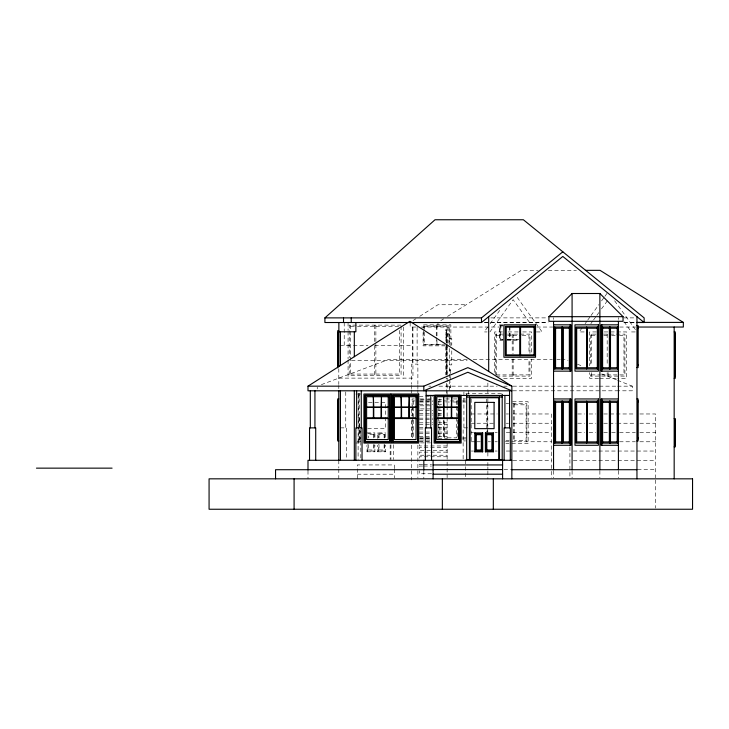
<?xml version="1.0" encoding="UTF-8"?>
<svg xmlns="http://www.w3.org/2000/svg" width="729" height="729" viewBox="0 0 729 729"><rect width="100%" height="100%" fill="white"/><g stroke="black" fill="none" stroke-linecap="round" stroke-linejoin="round"><path stroke-width="0.55" stroke-dasharray="3.65 2.73" d="M373.494 437.983L373.494 434.703L374.906 432.889L374.906 438.457M368.4 444.535L368.4 449.993L366.988 451.807L366.988 445.137M384.119 437.983L384.119 434.703L385.523 432.889L385.523 438.457M379.016 444.535L379.016 449.993L377.613 451.807L377.613 445.137M487.737 327.039L484.202 331.941L487.054 331.941M490.125 323.731L500.823 308.896M489.915 331.941L513.161 299.71L530.43 323.658M582.134 327.859L579.181 331.941L584.895 331.941M585.105 323.731L587.082 320.997M587.738 320.077L590.608 316.104M591.028 315.52L598.928 304.567M601.562 300.913L604.25 297.195M604.851 296.357L607.485 292.703M590.873 323.658L592.868 320.897M593.534 319.976L596.185 316.286M596.851 315.365L598.846 312.604M601.498 308.923L607.476 300.63M449.456 370.943L450.613 369.895L449.456 369.129M449.456 388.047L450.613 387.272L450.613 381.841M413.033 320.578L415.913 318.755M419.749 316.322L437.965 304.749L466.214 304.749M440.79 320.642L443.706 318.819M447.533 316.422L521.271 270.341L538.148 270.341M321.361 384.639L388.384 359.579L467.526 359.579M357.028 441.801L360.5 441.51L359.725 441.51M355.87 443.059L360.5 442.676L360.5 429.099M548.272 270.341L576.402 270.341M490.772 317.88L547.579 317.88M623.696 317.88L635.05 317.88M484.302 322.409L548.153 322.409M624.27 322.409L635.624 322.409M484.575 322.519L547.579 322.519M623.696 322.519L635.05 322.519M502.828 324.861L499.529 324.861L499.529 340.388L502.828 340.388M401.068 325.125L349.227 325.125L349.227 357.593M503.292 325.59L499.966 325.59L499.966 339.659L503.292 339.659M500.504 326L502.737 326M424.387 326.392L436.261 326.392M436.981 326.392L448.854 326.392L448.854 343.195M350.676 326.574L356.335 326.574M357.465 326.574L374.424 326.574M375.872 326.574L399.62 326.574M415.721 327.039L410.163 327.039L410.163 322.409M421.28 327.039L502.755 327.039M536.799 327.039L552.71 327.039M619.677 327.039L635.624 327.039M447.132 329.745L445.592 329.745L445.592 330.519L447.132 330.519M447.132 331.941L445.975 331.941L445.975 342.12M502.491 331.941L494.626 331.941L494.626 372.628M508.104 331.941L518.219 331.941M522.711 331.941L531.696 331.941L531.696 353.419M536.407 331.941L542.121 331.941L516.405 296.293M596.349 331.941L589.606 331.941L589.606 365.849M604.213 331.941L626.676 331.941L626.676 378.278L617.691 378.278M635.196 331.941L631.387 331.941L624.079 321.817M446.367 333.217L447.132 333.217M447.132 333.991L449.456 333.991L449.456 344.097M445.975 334.119L447.132 334.119L447.041 343.195M503.238 334.119L495.401 334.119L495.401 376.109M507.557 334.119L529.956 334.119L529.956 353.41M595.976 334.119L590.381 334.119L590.381 365.894M603.667 334.119L624.935 334.119L624.935 376.109L590.381 376.109L590.381 372.701M446.075 335.322L447.041 335.322M496.367 335.322L503.147 335.322M507.676 335.322L512.195 335.322M513.161 335.322L521.071 335.322M522.21 335.322L528.99 335.322L528.99 353.419M591.347 335.322L595.866 335.322M603.785 335.322L607.175 335.322M611.531 335.322L618.32 335.322M619.45 335.322L623.969 335.322L623.969 374.897L608.141 374.897M449.456 338.621L451.77 338.621L451.77 345.191M500.504 339.258L502.737 339.258M507.184 339.258L509.416 339.258M509.954 339.258L518.857 339.258M507.174 339.659L519.403 339.659M507.211 340.388L520.378 340.388M424.387 344.316L436.261 344.316M436.981 344.316L442.375 344.316M445.2 344.863L423.658 344.863L423.658 329.198M339.933 345.683L352.28 345.683M353.41 345.683L368.008 345.683M374.752 345.683L412.942 345.683M445.319 345.847L423.084 345.847L423.084 329.28M473.176 359.579L552.336 359.579M556.865 359.579L560.255 359.579M561.385 359.579L565.904 359.579L568.019 360.427M351.478 360.664L467.134 360.664M449.456 364.883L451.77 364.883L451.77 349.565M350.676 374.059L374.424 374.059M375.872 374.059L399.62 374.059L399.62 327.704M496.367 374.897L512.195 374.897M513.161 374.897L528.99 374.897L528.99 359.069M591.347 374.897L600.395 374.897M601.525 374.897L607.175 374.897M496.367 376.109L529.956 376.109L529.956 359.087M338.803 378.114L412.942 378.114L412.942 324.788M445.975 378.278L447.132 378.278M503.611 378.278L531.696 378.278L531.696 359.069M598.591 378.278L589.606 378.278L589.606 372.628M599.721 378.278L616.57 378.278M428.725 386.17L430.994 386.17M438.958 386.17L497.178 386.17M503.794 386.17L507.202 386.17M512.888 386.17L598.199 386.17M599.329 386.17L616.397 386.17M617.527 386.17L632.316 386.17L632.316 390.808L617.527 390.808M512.851 390.808L617.281 390.808M358.112 393.505L360.336 393.505M465.904 393.505L502.974 393.505M355.87 394.024L359.57 394.024M358.112 394.28L360.336 394.28M419.339 396.54L432.68 396.54M358.112 396.986L359.916 396.986M414.318 398.954L412.095 398.954L412.095 405.761M419.877 398.954L426.547 398.954M427.659 398.954L430.994 398.954M445.592 398.954L452.262 398.954M453.374 398.954L457.821 398.954M463.38 398.954L465.603 398.954M420.451 399.629L432.68 399.629M438.238 399.629L441.574 399.629M414.892 400.923L412.669 400.923L412.669 405.397M419.968 400.923L433.117 400.923M443.943 400.923L457.812 400.923M462.514 400.923L465.667 400.923M419.339 401.169L432.68 401.169M438.238 401.169L441.574 401.169M512.56 401.743L528.124 401.743L528.124 443.706L505.88 443.706M419.877 402.016L425.271 402.016M427.076 402.016L429.235 402.016M445.747 402.016L452.226 402.016M453.301 402.016L456.545 402.016M462.66 402.016L468.064 402.016M368.491 402.39L385.523 402.39L385.523 428.643L366.222 428.643M506.154 403.711L508.678 403.711M512.578 403.711L526.821 403.711L526.821 441.747M419.339 404.258L432.68 404.258M438.238 404.258L441.574 404.258M514.227 404.805L526.101 404.805L526.101 440.653L514.227 440.653M420.241 405.807L432.68 405.807M420.451 408.896L432.68 408.896M419.339 410.436L432.68 410.436M438.238 410.436L441.574 410.436M419.339 413.525L432.68 413.525M438.238 413.525L441.574 413.525M471.308 413.972L497.251 413.972M506.272 413.972L508.523 413.972M513.034 413.972L551.388 413.972L551.388 477.805M577.815 413.972L584.576 413.972M589.087 413.972L595.857 413.972M603.749 413.972L635.333 413.972M639.843 413.972L655.635 413.972L655.635 477.805M419.339 415.074L432.68 415.074M438.238 415.074L441.574 415.074M358.568 417.772L359.534 417.772L359.534 441.51L358.568 441.51M419.339 418.164L432.68 418.164M358.568 418.537L359.534 418.537M419.339 419.704L432.68 419.704M419.339 422.793L432.68 422.793M438.238 422.793L447.132 422.793M471.308 423.239L475.818 423.239M476.948 423.239L494.991 423.239M506.272 423.239L508.523 423.239M513.034 423.239L551.388 423.239M577.815 423.239L584.576 423.239M589.087 423.239L595.857 423.239M603.749 423.239L608.268 423.239M609.389 423.239L616.16 423.239M617.29 423.239L635.333 423.239M639.843 423.239L655.635 423.239M419.339 424.342L432.68 424.342M438.238 424.342L447.132 424.342M419.339 427.431L423.786 427.431M438.238 427.431L447.132 427.431M340.352 427.868L346.53 427.868L346.53 459.188M467.608 427.868L463.134 427.868L463.134 459.188M419.339 428.971L423.786 428.971M438.238 428.971L447.132 428.971M419.339 432.06L430.456 432.06M438.238 432.06L447.132 432.06M471.308 432.507L473.568 432.507M494.991 432.507L497.251 432.507M506.272 432.507L511.913 432.507M513.034 432.507L551.388 432.507M577.815 432.507L584.576 432.507M589.087 432.507L595.857 432.507M603.749 432.507L610.519 432.507M611.649 432.507L618.411 432.507M619.541 432.507L635.333 432.507M639.843 432.507L655.635 432.507M366.988 432.889L374.906 432.889M377.613 438.457L377.613 432.889L385.523 432.889M419.339 433.609L430.456 433.609M438.238 433.609L447.132 433.609M367.762 433.664L374.132 433.664L374.132 438.011M373.494 434.703L368.4 434.703L368.4 437.983M377.613 432.889L379.016 434.703L384.119 434.703M419.339 436.698L430.456 436.698M438.238 436.698L447.132 436.698M419.877 437.865L425.271 437.865M425.991 437.865L430.31 437.865M462.66 437.865L468.064 437.865M419.339 438.238L430.456 438.238M438.238 438.238L447.132 438.238M419.968 438.949L430.192 438.949M462.514 438.949L465.667 438.949M358.568 439.587L359.534 439.587M505.944 440.653L509.179 440.653M419.877 440.917L429.882 440.917M463.38 440.917L465.603 440.917M419.339 441.327L430.456 441.327M358.185 441.674L358.568 395.182L359.725 395.182L359.725 441.583M471.308 441.774L475.818 441.774M476.948 441.774L480.329 441.774M488.23 441.774L490.48 441.774M494.991 441.774L497.251 441.774M505.343 441.747L551.388 441.774M619.541 441.774L635.333 441.774M639.843 441.774L655.635 441.774M430.456 442.877L419.339 442.877L419.339 445.957L447.132 445.957M447.132 447.506L419.339 447.506L419.339 450.595L447.132 450.595M368.4 449.993L373.494 449.993L374.906 451.807L374.906 445.137M379.016 449.993L384.119 449.993L385.523 451.807L385.523 445.137M471.308 451.041L473.568 451.041M494.991 451.041L497.251 451.041M506.272 451.041L511.913 451.041M513.034 451.041L551.388 451.041M573.304 451.041L655.635 451.041M366.988 451.807L374.906 451.807M377.613 451.807L385.523 451.807M447.132 452.135L419.339 452.135L419.339 455.224L447.132 455.224M447.132 456.773L419.339 456.773L419.339 458.833M513.034 460.3L551.388 460.3M573.304 460.3L655.635 460.3M422.674 464.491L419.339 464.491L419.339 461.402M423.786 464.491L431.568 464.491M422.674 466.041L419.339 466.041L419.339 469.13M423.786 466.041L431.568 466.041M504.012 469.567L510.783 469.567M637.583 469.567L655.635 469.567M431.568 473.759L419.339 473.759L419.339 470.67M357.338 474.205L394.407 474.205M577.505 364.227L582.772 366.332M601.744 373.931L616.506 379.845M617.563 380.265L632.316 386.17M449.456 386.233L450.613 387.272M614.638 300.795L636.444 331.03M655.635 479.964L655.635 508.113M618.42 317.598L618.42 319.457M618.42 470.734L618.42 477.823M608.141 372.637L608.141 376.109M607.175 334.119L607.175 365.894M607.175 372.637L607.175 376.109M599.885 470.734L599.885 477.823M591.347 334.119L591.347 365.894M591.347 372.637L591.347 376.109M572.083 470.734L572.083 477.823M569.914 446.923L569.914 477.805M553.548 317.598L553.548 319.457M553.548 470.734L553.548 477.823M514.227 403.711L514.227 441.747M513.498 403.711L513.498 441.747M513.161 334.119L513.161 353.419M513.161 359.069L513.161 376.109M512.195 334.119L512.195 353.419M512.195 359.069L512.195 376.109M509.954 326.674L509.954 339.659M509.416 326.674L509.416 339.659M500.504 325.59L500.504 339.659M496.367 334.119L496.367 374.97M487.874 382.998L487.874 394.17M487.874 398.654L487.783 432.379M487.874 452.454L487.874 458.058M487.874 462.487L487.874 465.758M487.874 466.842L487.874 470.114M487.874 471.207L487.874 478.835M487.3 403.255L487.3 432.379M486.717 399.073L486.817 432.379M471.171 398.954L471.171 440.917M468.537 390.808L468.537 394.179M465.667 460.3L465.667 477.805M463.908 391.929L463.908 427.868M457.265 400.923L457.265 437.865M456.545 400.923L456.545 405.397M456.545 406.49L456.545 416.578M456.545 417.699L456.545 437.865L444.672 437.865L444.672 419.94M450.877 345.847L450.877 324.861L423.084 324.861L423.084 328.178M450.613 369.895L450.613 375.326M450.613 376.41L450.613 380.757M449.574 344.863L449.574 325.845L423.658 325.845L423.658 328.086M449.456 348.471L449.456 391.273M447.132 327.039L447.132 395.765M447.132 396.54L447.132 405.807M447.132 406.335L447.132 416.532M447.132 417.662L447.132 438.393M447.132 442.877L447.132 477.714M447.041 344.334L447.041 374.97M446.558 334.119L446.558 343.195M446.558 344.334L446.558 374.97M446.367 330.519L446.367 341.181M446.367 345.728L446.367 374.159M446.367 383.254L446.367 395.765M446.075 334.119L446.075 342.111M446.075 346.603L446.075 374.97M445.975 346.603L445.975 374.97M443.943 419.94L443.943 437.837M443.369 420.505L443.369 438.648M439.897 398.954L439.897 405.761M439.897 406.891L439.897 415.967M439.897 420.505L439.897 438.648M438.594 400.923L438.594 405.397M438.594 406.509L438.594 416.578M438.594 417.699L438.594 437.837M437.965 322.409L437.965 327.039M436.981 325.845L436.981 336.479M436.981 340.388L436.981 344.863M436.261 325.845L436.261 336.479M436.261 337.6L436.261 344.863M424.387 325.845L424.387 344.863M423.822 470.734L423.822 478.835M417.881 384.238L417.881 364.108L411.703 364.108L411.703 384.238M417.881 385.359L417.881 388.712M417.881 389.833L417.881 393.186M417.881 445.118L417.881 477.695M417.116 327.039L417.116 364.108M413.398 400.923L413.398 437.865M412.669 406.509L412.669 416.578M412.669 417.699L412.669 437.837M412.477 327.039L412.477 364.108M412.095 406.891L412.095 415.967M412.095 420.505L412.095 438.648M411.703 385.359L411.703 388.712M411.703 389.833L411.703 393.186M411.703 409.179L411.703 415.913M411.703 420.405L411.703 438.375M411.703 445.118L411.703 479.937M403.675 327.057L403.675 378.114M401.068 326.246L401.068 375.508L349.227 375.508L349.227 362.076M394.407 468.647L394.407 464.938L357.338 464.938L357.338 478.835M394.407 469.212L394.407 477.914M393.633 444.745L393.633 459.534M390.926 444.745L390.926 459.534M390.161 444.927L390.161 459.534M384.748 438.011L384.748 433.664L378.378 433.664L378.378 438.011M384.748 444.526L384.748 451.041L378.378 451.041L378.378 444.526M384.119 444.535L384.119 449.993M379.016 434.703L379.016 437.983M375.872 325.125L375.872 375.508M374.424 325.125L374.424 341.919M374.424 345.792L374.424 375.508M374.132 444.526L374.132 451.041L367.762 451.041L367.762 444.526M373.494 444.535L373.494 449.993M360.809 428.825L360.809 459.534M358.185 395.182L358.112 459.534M350.676 325.125L350.676 375.508M348.07 322.519L348.07 330.456M348.07 331.595L348.07 358.823M348.07 359.962L348.07 378.114M345.756 391.929L345.756 427.868M344.216 322.519L344.216 345.683M338.803 368.664L338.803 384.456M338.803 385.513L338.803 388.694M338.803 460.3L338.803 467.936M338.803 469.029L338.803 478.835M317.252 387.099L317.252 388.949M307.993 470.734L307.993 478.835"/><path stroke-width="1.09" d="M482.698 451.807L481.295 449.993L481.295 434.703L482.698 432.889L474.789 432.889L474.789 451.807L482.698 451.807L482.698 432.889M474.789 432.889L476.192 434.703L476.192 449.993L474.789 451.807M493.323 451.807L491.911 449.993L491.911 434.703L493.323 432.889L485.405 432.889L485.405 451.807L493.323 451.807L493.323 432.889M485.405 432.889L486.817 434.703L486.817 449.993L485.405 451.807M548.919 316.678L572.083 293.505L599.885 293.505L623.049 316.678L623.049 321.307L548.919 321.307L548.919 316.678L623.049 316.678M644.144 322.519L562.815 256.444L481.495 322.519L324.906 322.519L324.906 317.88L435.013 219.757L523.376 219.757L644.144 317.88L644.144 322.519L636.955 322.519M324.906 317.88L481.495 317.88L562.815 251.806M511.849 386.17L467.836 367.635L423.822 386.17L423.822 390.808L467.836 372.273L511.849 390.808L307.993 390.808L307.993 386.17L409.917 321.307L511.849 386.17L511.849 478.835M585.405 270.341L600.031 270.341L683.337 322.409L683.337 327.039L637.839 327.039M636.763 322.409L683.337 322.409M553.63 324.824L571.007 324.824L571.007 371.152L553.63 371.152M618.402 324.824L601.015 324.824L601.015 371.152L618.402 371.152M636.955 325.59L638.112 325.59L638.112 367.562L636.955 367.562M602.2 326.993L617.982 326.993L617.982 368.983L602.2 368.983M519.731 327.184L506.227 327.184L506.227 354.886L519.731 354.886M534.065 327.184L520.561 327.184L520.561 355.734M638.112 327.558L637.529 327.558L637.529 365.594L638.112 365.594M569.823 328.196L555.243 328.196L555.243 367.771L569.823 367.771M586.69 328.196L576.685 328.196L576.685 367.771L586.69 367.771M597.306 328.196L587.301 328.196L587.301 367.771L597.306 367.771M602.291 328.196L609.708 328.196L609.799 367.844L602.291 367.771M610.137 328.196L617.554 328.196L617.554 367.771L610.137 367.771M637.529 328.651L638.012 328.651M338.803 330.738L337.645 330.738L337.645 367.808M338.876 331.786L355.87 331.786L355.87 322.519M674.17 331.941L675.327 331.941L675.327 378.278L674.17 378.278M675.327 334.119L674.744 334.119L674.744 376.109L675.327 376.109M674.744 335.322L675.227 335.322M520.561 354.886L534.065 354.886M637.529 364.5L638.012 364.5M674.744 374.897L675.227 374.897M307.993 386.17L423.822 386.17M426.137 395.437L509.535 395.437M466.678 396.986L502.199 396.986M338.803 398.954L337.645 398.954L337.645 440.917L338.803 440.917M553.63 398.954L571.007 398.954L571.007 445.282L553.63 445.282M618.402 398.954L601.015 398.954L601.015 445.282L618.402 445.282M636.955 398.954L638.112 398.954L638.112 440.917L636.955 440.917M638.112 400.923L637.529 400.923L637.529 438.949L638.112 438.949M602.2 401.123L617.982 401.123L617.982 443.114L602.2 443.114M637.529 402.016L638.012 402.016M569.823 402.335L555.243 402.335L555.243 441.911L569.823 441.911M586.69 402.335L576.685 402.335L576.685 441.911L586.69 441.911M597.306 402.335L587.301 402.335L587.301 441.911L597.306 441.911M602.291 402.335L609.708 402.335M610.137 402.335L617.554 402.335L617.554 441.911L610.137 441.911M366.614 407.055L373.376 407.055L373.376 396.722L373.758 407.055L381.094 407.055L381.486 396.722L381.486 407.055L388.238 407.055M394.416 407.055L401.178 407.055L401.178 396.722L401.561 407.055L408.896 407.055L409.279 396.722L409.279 407.055L416.04 407.055M436.835 407.055L443.587 407.055L443.587 396.722L443.979 407.055L451.315 407.055L451.698 396.722L451.698 407.055L458.459 407.055M366.614 407.438L373.376 407.438L373.376 417.772M388.238 407.438L381.486 407.438L381.486 417.772M394.416 407.438L401.178 407.438L401.178 417.772M416.04 407.438L409.279 407.438L409.279 417.772M436.835 407.438L443.587 407.438L443.587 417.772M458.459 407.438L451.698 407.438L451.698 417.772M365.074 418.537L389.787 418.537M392.876 418.537L417.58 418.537M435.286 418.537L459.999 418.537M674.17 418.601L675.327 418.601L675.327 446.868L674.17 446.868M675.327 419.931L674.744 419.931L674.744 445.547L675.327 445.547M674.744 420.669L675.227 420.669M476.192 434.703L481.295 434.703M486.817 434.703L491.911 434.703M637.529 437.865L638.012 437.865M365.074 441.51L389.787 441.51M392.876 441.51L417.58 441.51M435.286 441.51L459.999 441.51M389.787 441.801L389.395 395.565L365.457 395.565L365.457 441.865M417.58 441.801L417.198 395.565L393.259 395.565L392.876 441.801L417.58 441.902L417.58 395.182L392.876 395.182L392.876 441.902M459.999 441.801L459.616 395.565L435.678 395.565L435.678 441.865M365.074 441.865L389.787 441.902L389.787 395.182L365.074 395.182L365.074 441.902M602.291 441.911L609.708 441.911L609.799 402.262M674.744 444.808L675.227 444.808M476.192 449.993L481.295 449.993M486.817 449.993L491.911 449.993M511.849 460.3L307.993 460.3L307.993 470.114M433.09 464.938L502.591 464.938M36.45 468.146L112.084 468.146M433.09 469.567L502.591 469.567M433.09 469.713L275.553 469.713L275.553 478.835M511.849 469.713L636.955 469.713M433.09 474.205L502.591 474.205M674.17 327.039L674.17 478.835M636.955 316.678L636.955 478.835M618.42 321.307L618.42 469.768M617.618 326.993L617.618 368.983M617.618 401.123L617.618 443.114M617.208 328.196L617.208 367.771M617.208 402.335L617.208 441.911M610.483 328.196L610.483 367.771M610.483 402.335L610.483 441.911M610.045 326.993L610.045 368.983M610.045 401.123L610.045 443.114M609.708 326.993L609.708 368.983M609.708 401.123L609.708 443.114M609.362 328.196L609.362 367.771M609.362 402.335L609.362 441.911M602.61 326.993L602.61 368.983M602.61 401.123L602.61 443.114M601.835 324.824L601.835 371.152M601.835 398.954L601.835 445.282M599.885 293.505L599.885 469.768M597.306 326.993L597.306 368.983M597.306 401.123L597.306 443.114M586.69 326.993L586.69 368.983M586.69 401.123L586.69 443.114M572.083 293.505L572.083 469.768M570.187 324.824L570.187 371.152M570.187 398.954L570.187 445.282M569.477 328.196L569.477 367.771M569.477 402.335L569.477 441.911M569.413 326.993L569.413 368.983M569.413 401.123L569.413 443.114M563.089 328.123L563.089 367.844M563.089 402.262L563.089 441.974M562.752 328.196L562.752 367.771M562.752 402.335L562.752 441.911M562.405 328.196L562.405 367.771M562.405 402.335L562.405 441.911M562.314 326.993L562.314 368.983M562.314 401.123L562.314 443.114M561.977 326.993L561.977 368.983M561.977 401.123L561.977 443.114M555.58 328.196L555.58 367.771M555.58 402.335L555.58 441.911M555.152 328.123L555.152 367.844M555.152 402.262L555.152 441.974M554.815 326.993L554.815 368.983M554.815 401.123L554.815 443.114M553.548 321.307L553.548 469.768M534.065 326.337L534.065 355.734M519.731 326.337L519.731 355.734M510.309 460.3L510.309 427.868L504.131 427.868L504.131 460.3M509.535 390.808L509.535 427.868M504.905 395.437L504.905 427.868M502.591 478.835L502.591 459.534L466.296 459.534L466.296 460.3M502.199 394.28L502.199 459.534M499.502 396.986L499.502 459.534M498.727 459.534L498.727 397.752L470.15 397.752L470.15 459.534M493.323 478.835L493.323 509.243M488.685 316.678L488.685 371.425M481.495 317.88L481.495 322.519M469.385 396.986L469.385 459.534M466.678 394.28L466.678 459.534M461.156 395.136L461.156 443.059L434.129 443.059L434.129 395.136M458.459 418.537L458.459 439.587L436.835 439.587L436.835 418.537M451.315 417.772L451.315 407.438L443.979 407.438L443.979 417.772M442.357 478.835L442.357 509.243M433.09 460.3L433.09 478.835M431.541 460.3L431.541 427.868L425.362 427.868L425.362 460.3M430.775 395.437L430.775 427.868M426.137 390.808L426.137 427.868M423.822 460.3L423.822 470.114M416.04 418.537L416.04 439.587L394.416 439.587L394.416 418.537M408.896 417.772L408.896 407.438L401.561 407.438L401.561 417.772M388.238 418.537L388.238 439.587L366.614 439.587L366.614 418.537M381.094 417.772L381.094 407.438L373.758 407.438L373.758 417.772M362.04 460.3L362.04 427.868L355.87 427.868L355.87 460.3M361.274 390.808L361.274 427.868M356.636 390.808L356.636 427.868M354.321 331.786L354.321 356.691M354.321 390.808L354.321 460.3M351.232 317.88L351.232 322.519M343.514 317.88L343.514 322.519M340.425 331.786L340.425 365.53M340.425 390.808L340.425 460.3M338.876 322.519L338.803 366.678M338.803 390.808L338.803 460.3M337.746 332.479L337.746 366.067M337.746 400.923L337.746 438.949M315.712 460.3L315.712 427.868L309.533 427.868L309.533 460.3M314.937 390.808L314.937 427.868M310.308 390.808L310.308 427.868M294.088 478.835L294.088 509.243M535.542 324.824L503.921 324.824L503.921 357.256L535.542 357.256L535.542 324.824M598.4 324.824L574.981 324.824L574.981 371.152L598.4 371.152L598.4 324.824M534.886 326.337L505.407 326.337L505.407 355.734L534.886 355.734L534.886 326.337M569.914 326.993L554.404 326.993L554.404 368.983L569.914 368.983L569.914 326.993M597.917 326.993L576.074 326.993L576.074 368.983L597.917 368.983L597.917 326.993M390.944 394.024L363.917 394.024L363.917 443.059L390.944 443.059L390.944 394.024M418.738 394.024L391.71 394.024L391.71 443.059L418.738 443.059L418.738 394.024M459.999 395.182L435.286 395.182L435.286 441.902L459.999 441.902L459.999 395.182M388.238 396.722L366.614 396.722L366.614 417.772L388.238 417.772L388.238 396.722M416.04 396.722L394.416 396.722L394.416 417.772L416.04 417.772L416.04 396.722M458.459 396.722L436.835 396.722L436.835 417.772L458.459 417.772L458.459 396.722M598.4 398.954L574.981 398.954L574.981 445.282L598.4 445.282L598.4 398.954M569.914 401.123L554.404 401.123L554.404 443.114L569.914 443.114L569.914 401.123M597.917 401.123L576.074 401.123L576.074 443.114L597.917 443.114L597.917 401.123M494.089 402.39L474.789 402.39L474.789 428.643L494.089 428.643L494.089 402.39M481.933 433.664L475.563 433.664L475.563 451.041L481.933 451.041L481.933 433.664M492.549 433.664L486.179 433.664L486.179 451.041L492.549 451.041L492.549 433.664M692.55 478.835L209.077 478.835L209.077 509.243L692.55 509.243L692.55 478.835"/></g></svg>
